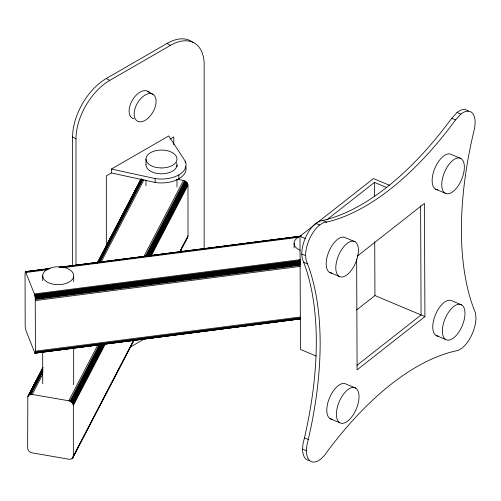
<?xml version="1.0" encoding="UTF-8"?>
<svg xmlns="http://www.w3.org/2000/svg" width="501" height="501" viewBox="0 0 501 501"><rect width="100%" height="100%" fill="white"/><g stroke="black" fill="none" stroke-linecap="round" stroke-linejoin="round"><path stroke-width="0.75" d="M35.421 352.109L35.239 297.625L34.419 293.968L25.457 271.636L25.05 273.671L25.188 326.621L26.09 330.898L34.938 353.224L35.421 352.109L300.03 317.96M309.712 460.482A23.854 11.592 -67.2 0 1 302.579 449.128L303.036 443.698L304.433 437.887A289.215 140.574 -67.2 0 0 303.687 262.274L302.26 258.673L301.759 254.001A23.854 11.592 -67.2 0 1 315.799 223.396L319.463 221.185L322.876 220.459A288.075 140.023 -67.2 0 0 451.72 118.286L457.075 112.437A23.854 11.592 -67.2 0 1 468.541 111.504M306.424 450.743L306.881 445.314L308.272 439.502A289.215 140.574 -67.2 0 0 307.533 263.889L306.105 260.288L305.597 255.616A23.854 11.592 -67.2 0 1 319.644 225.005L323.308 222.801L326.721 222.075A288.075 140.023 -67.2 0 0 455.566 119.902L460.92 114.053A23.854 11.592 -67.2 0 1 475.13 122.469L474.666 127.899L473.276 133.711A289.215 140.574 -67.2 0 0 474.015 309.33L475.449 312.925L475.95 317.596A23.854 11.592 -67.2 0 1 461.903 348.208L458.246 350.412L454.833 351.138A289.215 140.574 -67.2 0 0 327.685 451L324.285 455.622L320.634 459.16A23.854 11.592 -67.2 0 1 306.424 450.743L302.579 449.128M27.812 396.56L27.655 448.182C27.737 450.618 29.947 452.466 32.227 452.866L68.775 459.21C70.81 459.699 73.397 458.421 73.346 456.11L73.346 405.466C73.265 403.036 71.054 401.182 68.775 400.781L32.227 394.437L29.446 394.763L27.812 396.56L42.954 367.471M180.197 251.214L187.643 237.28L187.994 235.846L187.994 185.207C187.531 179.846 180.31 179.991 176.571 179.327M28.006 396.109L42.785 367.715M97.589 262.43L140.85 179.314M97.394 262.881L141.113 178.901M28.601 395.333L42.66 368.323M97.463 263.038L141.082 179.226M28.995 395.02L42.798 368.448M97.858 262.724L141.476 178.913M29.446 394.763L42.785 369.131M98.302 262.468L141.57 179.345M29.941 394.563L42.917 369.632M98.803 262.267L142.065 179.151M30.48 394.431L42.735 370.884M99.336 262.136L142.24 179.709M31.043 394.368L42.942 371.51M99.906 262.073L142.804 179.646M32.227 394.437L42.679 374.353M101.083 262.142L143.987 179.721M68.775 400.781L97.977 344.675M143.768 256.712L183.422 180.517M69.958 401.119L99.524 344.319M145.309 256.355L184.606 180.855M70.522 401.382L100.087 344.582M146.236 255.923L185.17 181.118M71.061 401.696L100.983 344.206M146.774 256.243L185.708 181.437M71.555 402.065L101.484 344.575M147.632 255.917L186.203 181.807M72.006 402.478L102.292 344.3M148.077 256.33L186.654 182.22M72.401 402.936L102.686 344.751M148.835 256.092L187.048 182.671M72.733 403.411L103.738 343.849M149.523 255.879L187.38 183.153M72.996 403.919L104.365 343.655M150.15 255.692L187.643 183.654M73.19 404.432L104.559 344.174M150.701 255.516L187.837 184.174M73.346 405.466L105.435 343.824M151.221 255.854L187.994 185.207M72.006 458.628L73.09 456.555M73.346 456.11L133.554 340.436M179.339 252.473L187.994 235.846M72.401 458.315L103.77 398.057M104.49 396.667L133.329 341.256M72.733 457.952L134.287 339.791M179.903 252.066L187.837 236.829M316.169 356.036L300.468 349.441L299.986 236.265L373.452 178.569L389.872 185.464M326.821 219.826L374.472 182.402L386.722 187.549M357.244 256.168L424.441 203.393L424.917 316.563L357.107 369.826L356.643 258.992M356.618 309.969L374.948 295.577L374.717 241.72M356.931 365.329L421.078 314.947L420.615 205.679M72.601 265.712L72.601 136.911A47.708 27.542 -60 0 1 106.331 78.482L167.058 43.424A47.708 27.542 -60 0 1 193.273 42.729M75.97 265.317L75.97 138.858A47.708 27.542 -60 0 1 109.706 80.429L170.428 45.372A47.708 27.542 -60 0 1 204.164 64.848L204.164 249.066M106.331 247.068L106.331 175.87L111.391 172.945L111.391 169.05L168.743 135.94L185.22 161.19L185.22 162.75M170.008 139.103L173.803 136.917L173.803 144.739M129.947 347.262L144.119 339.083M25.457 271.636L49.624 268.536M58.824 267.327L301.045 236.09M25.357 271.705L50.188 268.498M59.5 267.296L300.832 236.153M25.263 271.855L28.369 271.454M29.922 271.254L32.252 270.953M33.799 270.753L36.128 270.452M37.681 270.252L40.011 269.951M41.558 269.751L43.888 269.45M45.441 269.25L47.77 268.949M60.959 267.252L63.289 266.952M64.842 266.751L67.165 266.451M68.718 266.25L71.048 265.95M72.601 265.749L74.931 265.449M76.478 265.248L78.807 264.948M80.36 264.747L82.69 264.447M84.237 264.246L86.567 263.946M88.12 263.745L90.449 263.445M92.002 263.244L94.326 262.944M95.879 262.743L98.209 262.443M99.762 262.242L102.085 261.942M103.638 261.741L105.968 261.441M107.521 261.24L109.844 260.94M111.397 260.739L113.727 260.439M115.28 260.238L117.61 259.938M119.157 259.737L121.486 259.437M123.039 259.236L125.369 258.936M126.916 258.735L129.245 258.435M130.799 258.234L133.128 257.934M134.681 257.733L137.005 257.433M138.558 257.238L140.887 256.938M142.441 256.737L144.764 256.437M146.317 256.236L148.647 255.936M150.2 255.735L152.523 255.435M154.076 255.234L156.406 254.934M157.959 254.733L160.289 254.433M161.836 254.232L164.165 253.932M165.718 253.731L168.048 253.431M169.595 253.23L171.924 252.93M173.478 252.729L175.807 252.429M177.36 252.228L179.684 251.928M181.237 251.727L183.566 251.427M185.12 251.226L187.443 250.926M188.996 250.725L191.326 250.425M192.879 250.224L195.208 249.924M196.755 249.723L199.085 249.423M200.638 249.222L202.968 248.922M204.514 248.721L206.844 248.421M208.397 248.22L210.727 247.92M212.28 247.719L214.603 247.419M216.156 247.218L218.486 246.918M220.039 246.717L222.363 246.423M223.916 246.223L226.245 245.922M227.798 245.722L230.122 245.421M231.675 245.221L234.005 244.92M235.558 244.72L237.887 244.419M239.434 244.219L241.764 243.918M243.317 243.718L245.647 243.417M247.193 243.217L249.523 242.916M251.076 242.716L253.406 242.415M254.959 242.215L257.282 241.914M258.835 241.714L261.165 241.413M262.718 241.213L265.042 240.912M266.595 240.712L268.924 240.411M270.477 240.211L272.801 239.91M274.354 239.71L276.684 239.409M278.237 239.209L280.566 238.908M282.113 238.708L284.443 238.407M285.996 238.207L288.325 237.906M289.872 237.706L292.202 237.405M293.755 237.205L296.085 236.904M297.638 236.704L299.961 236.403M25.82 271.899L49.098 268.899M61.517 267.296L300.519 236.453M205.992 248.753L207.546 248.552M221.511 246.749L223.064 246.548M237.036 244.745L238.582 244.544M252.554 242.741L254.107 242.54M268.073 240.743L269.626 240.543M283.591 238.739L285.144 238.539M299.11 236.735L300.663 236.535M26.09 272.463L47.82 269.663M62.562 267.759L298.458 237.317M34.419 293.968L300.581 259.618M34.688 294.795L300.074 260.551M34.813 295.296L300.199 261.046M34.938 295.834L300.324 261.585M35.051 296.41L300.437 262.161M35.151 297.012L300.537 262.762M35.239 297.625L300.631 263.376M35.32 298.245L300.706 263.996M35.377 298.859L299.986 264.71M35.421 299.454L300.03 265.305M35.458 300.55L300.068 266.407M35.458 351.195L300.068 317.045M35.377 352.479L299.986 318.329M35.32 352.779L300.706 318.53M37.011 352.66L38.564 352.46M40.894 352.159L42.447 351.959M44.771 351.658L46.324 351.458M48.653 351.157L50.206 350.957M52.536 350.656L54.083 350.462M56.413 350.161L57.966 349.961M60.295 349.66L61.842 349.46M64.172 349.159L65.725 348.959M68.055 348.658L69.608 348.458M71.931 348.157L73.484 347.957M75.814 347.656L77.367 347.456M79.69 347.155L81.243 346.955M83.573 346.654L85.126 346.454M87.45 346.153L89.003 345.953M91.332 345.652L92.885 345.452M95.215 345.151L96.762 344.951M99.092 344.65L100.645 344.45M102.974 344.149L104.527 343.949M106.851 343.648L108.404 343.448M110.734 343.147L112.287 342.947M114.61 342.646L116.163 342.446M118.493 342.145L120.046 341.945M122.369 341.644L123.922 341.444M126.252 341.143L127.805 340.943M130.135 340.642L131.682 340.442M134.011 340.141L135.564 339.941M137.894 339.647L139.441 339.446M141.77 339.146L143.324 338.945M145.653 338.645L147.206 338.444M149.53 338.144L151.083 337.943M153.412 337.643L154.966 337.442M157.289 337.142L158.842 336.941M161.172 336.641L162.725 336.44M165.048 336.14L166.601 335.939M168.931 335.639L170.484 335.438M172.814 335.138L174.361 334.937M176.69 334.637L178.243 334.436M180.573 334.136L182.12 333.935M184.449 333.635L186.003 333.434M188.332 333.134L189.885 332.933M192.209 332.633L193.762 332.432M196.091 332.132L197.644 331.931M199.968 331.631L201.521 331.43M203.851 331.13L205.404 330.929M207.727 330.629L209.28 330.428M211.61 330.128L213.163 329.927M215.493 329.627L217.039 329.426M219.369 329.126L220.922 328.925M223.252 328.631L224.799 328.431M227.128 328.13L228.681 327.93M231.011 327.629L232.564 327.429M234.888 327.128L236.441 326.928M238.77 326.627L240.323 326.427M242.647 326.126L244.2 325.926M246.53 325.625L248.083 325.425M250.406 325.124L251.959 324.924M254.289 324.623L255.842 324.423M258.172 324.122L259.718 323.922M262.048 323.621L263.601 323.421M265.931 323.12L267.478 322.92M269.807 322.619L271.36 322.419M273.69 322.118L275.243 321.918M277.567 321.617L279.12 321.417M281.449 321.116L283.002 320.916M285.326 320.615L286.879 320.415M289.209 320.114L290.762 319.914M293.085 319.613L294.638 319.413M296.968 319.112L298.521 318.912M35.239 353.011L300.631 318.761M34.813 353.13L300.199 318.88M34.938 353.224L300.537 318.912M111.391 169.05L155.128 178.563A24.568 14.185 0 0 0 185.22 161.19M111.391 172.945L155.128 182.458A24.568 14.185 0 0 0 185.758 166.539M457.075 112.437L460.92 114.053M451.72 118.286L455.566 119.902M461.001 158.548A19.082 9.275 -67.2 0 0 442.12 180.398A19.082 9.275 -67.2 0 0 456.042 188.645A19.082 9.275 -67.2 0 0 461.001 158.548L451.388 154.508A19.082 9.275 -67.2 0 0 434.436 169.363A19.082 9.275 -67.2 0 0 437.849 189.785M435.501 189.14L445.107 193.179M322.876 220.459L326.721 222.075M315.799 223.396L319.644 225.005M355.046 241.764A19.082 9.275 -67.2 0 0 336.165 263.614A19.082 9.275 -67.2 0 0 350.086 271.861A19.082 9.275 -67.2 0 0 355.046 241.764L345.433 237.731A19.082 9.275 -67.2 0 0 328.481 252.579A19.082 9.275 -67.2 0 0 331.894 273.001M299.986 236.265L305.698 238.664M461.615 304.89A19.082 9.275 -67.2 0 0 442.74 326.74A19.082 9.275 -67.2 0 0 456.661 334.987A19.082 9.275 -67.2 0 0 461.615 304.89L452.008 300.857A19.082 9.275 -67.2 0 0 435.056 315.711A19.082 9.275 -67.2 0 0 438.469 336.127M301.759 254.001L305.597 255.616M329.545 272.356L339.152 276.395M303.687 262.274L307.533 263.889M374.948 295.577L424.917 316.563M436.114 335.488L445.727 339.521M355.66 388.106A19.082 9.275 -67.2 0 0 336.785 409.956A19.082 9.275 -67.2 0 0 350.706 418.203A19.082 9.275 -67.2 0 0 355.66 388.106L346.053 384.073A19.082 9.275 -67.2 0 0 329.101 398.928A19.082 9.275 -67.2 0 0 332.514 419.343M330.159 418.704L339.772 422.738M304.433 437.887L308.272 439.502M167.058 43.424L170.428 45.372M147.82 91.351L152.88 94.269A15.506 8.949 -60 0 1 147.964 118.286A15.506 8.949 -60 0 1 134.537 110.533A15.506 8.949 -60 0 1 152.88 94.269M106.331 78.482L109.706 80.429M72.601 136.911L75.97 138.858M180.573 249.504L181.844 251.446M374.472 182.402L374.529 196.455M294.106 243.348L294.106 248.02M178.863 174.893L178.863 178.788M176.991 165.111L176.991 166.676M176.991 179.189L176.991 187.011M155.128 178.563L155.128 182.458M145.985 159.017L145.985 164.86M145.991 180.254L145.991 185.733M73.672 276.208A15.506 8.949 0 0 1 49.718 283.215A15.506 8.949 0 0 1 51.177 267.734A15.506 8.949 0 0 1 73.672 276.208L73.672 281.668M73.672 348.045L73.672 384.743M42.704 275.231L42.704 280.692M42.704 351.752L42.704 383.766M133.98 118.818A15.506 8.949 -60 0 1 132.314 100.3A15.506 8.949 -60 0 1 149.185 92.485M176.571 162.787A15.506 8.949 0 0 1 163.082 173.766A15.506 8.949 0 0 1 145.991 164.61M299.955 250.275A15.506 8.949 0 0 1 301.051 235.802M161.491 167.973L157.477 167.666A15.506 8.949 0 0 1 150.525 152.692A15.506 8.949 0 0 1 176.465 156.7L176.997 159.017A15.506 8.949 0 0 1 161.491 167.973"/></g></svg>
